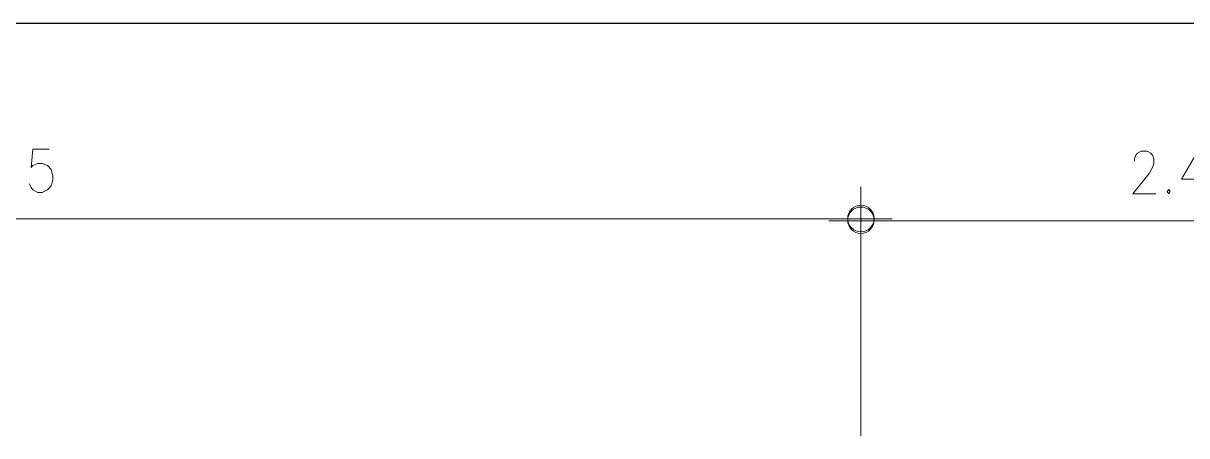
# Model space of a CAD drawing. Header units: millimetres. Extents: x 2928 to 3112, y 1220 to 1280.
# Drawn here: x 3071.253 to 3075.62, y 1240.422 to 1241.97 of the extents above; entities that cross this region are included whole.
import ezdxf

# ---------------------------------------------------------------- set-up
doc = ezdxf.new("R2010")
doc.units = ezdxf.units.MM

msp = doc.modelspace()

# ---------------------------------------------------------------- linework, layer by layer
at = {"color": 253, "linetype": 'Continuous', "lineweight": -2, "true_color": 0x9a9a9a}
msp.add_lwpolyline([(3056.79199, 1241.97038), (3098.30048, 1241.97038), (3098.30048, 1241.97038)], dxfattribs=at)
at = {"color": 7, "linetype": 'Continuous', "lineweight": 20, "true_color": 0x000007}
for points in [[(3071.35039, 1241.49734), (3071.2892, 1241.49734), (3071.28258, 1241.42953), (3071.2892, 1241.43614), (3071.30739, 1241.44441), (3071.32393, 1241.44441), (3071.34378, 1241.43614), (3071.35701, 1241.42126), (3071.36363, 1241.3981), (3071.36363, 1241.38321), (3071.35701, 1241.36006), (3071.34378, 1241.34517), (3071.32393, 1241.33525), (3071.30739, 1241.33525), (3071.2892, 1241.34517), (3071.28258, 1241.35344), (3071.27596, 1241.36833)], [(3075.42417, 1241.45268), (3075.42417, 1241.46095), (3075.42913, 1241.47584), (3075.43575, 1241.48245), (3075.44898, 1241.49072), (3075.47213, 1241.49072), (3075.48536, 1241.48245), (3075.49198, 1241.47584), (3075.49694, 1241.46095), (3075.49694, 1241.44441), (3075.49198, 1241.42953), (3075.47875, 1241.40637), (3075.41755, 1241.33029), (3075.50356, 1241.33029)], [(3075.66234, 1241.33029), (3075.66234, 1241.49072), (3075.60114, 1241.38487), (3075.69211, 1241.38487)], [(3074.39704, 1241.35675), (3074.39704, 1241.11858), (3074.39704, 1241.11858)], [(3074.39704, 1241.11031), (3074.39704, 1241.35013), (3074.39704, 1241.35013)], [(3074.2763, 1241.23601), (3074.51447, 1241.23601), (3074.51447, 1241.23601)], [(3074.51447, 1241.22939), (3074.2763, 1241.22939), (3074.2763, 1241.22939)]]:
    msp.add_lwpolyline(points, dxfattribs=at)
msp.add_lwpolyline([(3075.55318, 1241.34683), (3075.54656, 1241.33856), (3075.55318, 1241.33029), (3075.55814, 1241.33856)], close=True, dxfattribs=at)
at = {"color": 253, "linetype": 'Continuous', "lineweight": 5, "true_color": 0x9a9a9a}
for points in [[(3074.39704, 1240.42225), (3074.39704, 1241.24759), (3074.39704, 1241.24759)], [(3074.29449, 1241.23601), (3068.04242, 1241.23601), (3068.04242, 1241.23601)], [(3074.39704, 1240.42225), (3074.39704, 1241.24097), (3074.39704, 1241.24097)], [(3076.73578, 1241.22939), (3074.49628, 1241.22939), (3074.49628, 1241.22939)]]:
    msp.add_lwpolyline(points, dxfattribs=at)
at = {"color": 7, "linetype": 'Continuous', "lineweight": 20, "true_color": 0x000007}
for points in [[(3074.44666, 1241.23766), (3074.44666, 1241.26578), (3074.42516, 1241.28728), (3074.39704, 1241.28728), (3074.39704, 1241.28728), (3074.37058, 1241.28728), (3074.34742, 1241.26578), (3074.34742, 1241.23766), (3074.34742, 1241.23766), (3074.34742, 1241.20954), (3074.37058, 1241.18804), (3074.39704, 1241.18804), (3074.39704, 1241.18804), (3074.42516, 1241.18804), (3074.44666, 1241.20954), (3074.44666, 1241.23766)], [(3074.34742, 1241.23105), (3074.34742, 1241.20458), (3074.37058, 1241.18143), (3074.39704, 1241.18143), (3074.39704, 1241.18143), (3074.42516, 1241.18143), (3074.44666, 1241.20458), (3074.44666, 1241.23105), (3074.44666, 1241.23105), (3074.44666, 1241.25916), (3074.42516, 1241.28067), (3074.39704, 1241.28067), (3074.39704, 1241.28067), (3074.37058, 1241.28067), (3074.34742, 1241.25916), (3074.34742, 1241.23105)]]:
    msp.add_open_spline(points, degree=3, knots=[0, 0, 0, 0, 0.0625, 0.0625, 0.0625, 0.062501, 0.125, 0.125, 0.125, 0.125001, 0.1875, 0.1875, 0.1875, 0.187501, 1, 1, 1, 1], dxfattribs=at)

doc.saveas('drawing.dxf')
